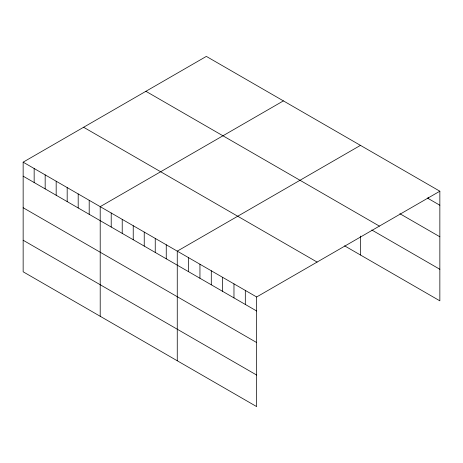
<?xml version="1.0" encoding="UTF-8"?>
<svg xmlns="http://www.w3.org/2000/svg" width="463" height="463" viewBox="0 0 463 463"><rect width="100%" height="100%" fill="white"/><g stroke="black" fill="none" stroke-linecap="round" stroke-linejoin="round"><path stroke-width="0.69" d="M23.15 162.166L256.652 296.974L256.652 406.601L23.15 271.793L23.15 162.166L206.348 56.399L439.85 191.207L439.85 300.834L344.559 245.818M283.402 100.882L100.205 206.654L100.205 316.281M360.457 145.37L177.26 251.143L177.26 360.77M256.652 296.974L439.85 191.207M427.314 197.99L439.85 205.231M399.858 213.692L439.85 236.778M145.891 91.298L379.394 226.112M371.801 229.995L439.85 269.287M83.606 127.261L317.109 262.075M23.15 176.183L256.652 310.997M23.15 207.737L256.652 342.545M23.15 240.239L256.652 375.053M428.506 197.279L428.506 198.679M360.457 236.072L360.457 254.997M245.315 290.428L245.315 304.451M233.971 283.883L233.971 297.9M222.628 277.331L222.628 291.354M211.29 270.786L211.29 284.803M199.947 264.234L199.947 278.257M188.603 257.688L188.603 271.712M166.252 244.782L166.252 258.805M155.244 238.428L155.244 252.451M144.236 232.073L144.236 246.096M133.228 225.718L133.228 239.741M122.22 219.364L122.22 233.387M111.213 213.009L111.213 227.026M89.197 200.294L89.197 214.317M78.189 193.939L78.189 207.962M67.181 187.584L67.181 201.608M56.173 181.23L56.173 195.253M45.166 174.875L45.166 188.898M34.158 168.52L34.158 182.538"/></g></svg>
